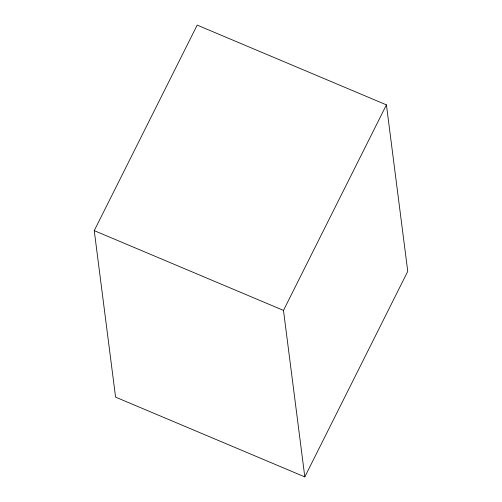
<?xml version="1.0" encoding="UTF-8"?>
<svg xmlns="http://www.w3.org/2000/svg" width="502" height="502" viewBox="0 0 502 502"><rect width="100%" height="100%" fill="white"/><g stroke="black" fill="none" stroke-linecap="round" stroke-linejoin="round"><path stroke-width="0.75" d="M94.244 230.631L197.186 25.1L386.427 104.868L407.756 271.369L304.814 476.9L115.573 397.132L94.244 230.631L283.486 310.399L304.814 476.9M283.486 310.399L386.427 104.868"/></g></svg>
